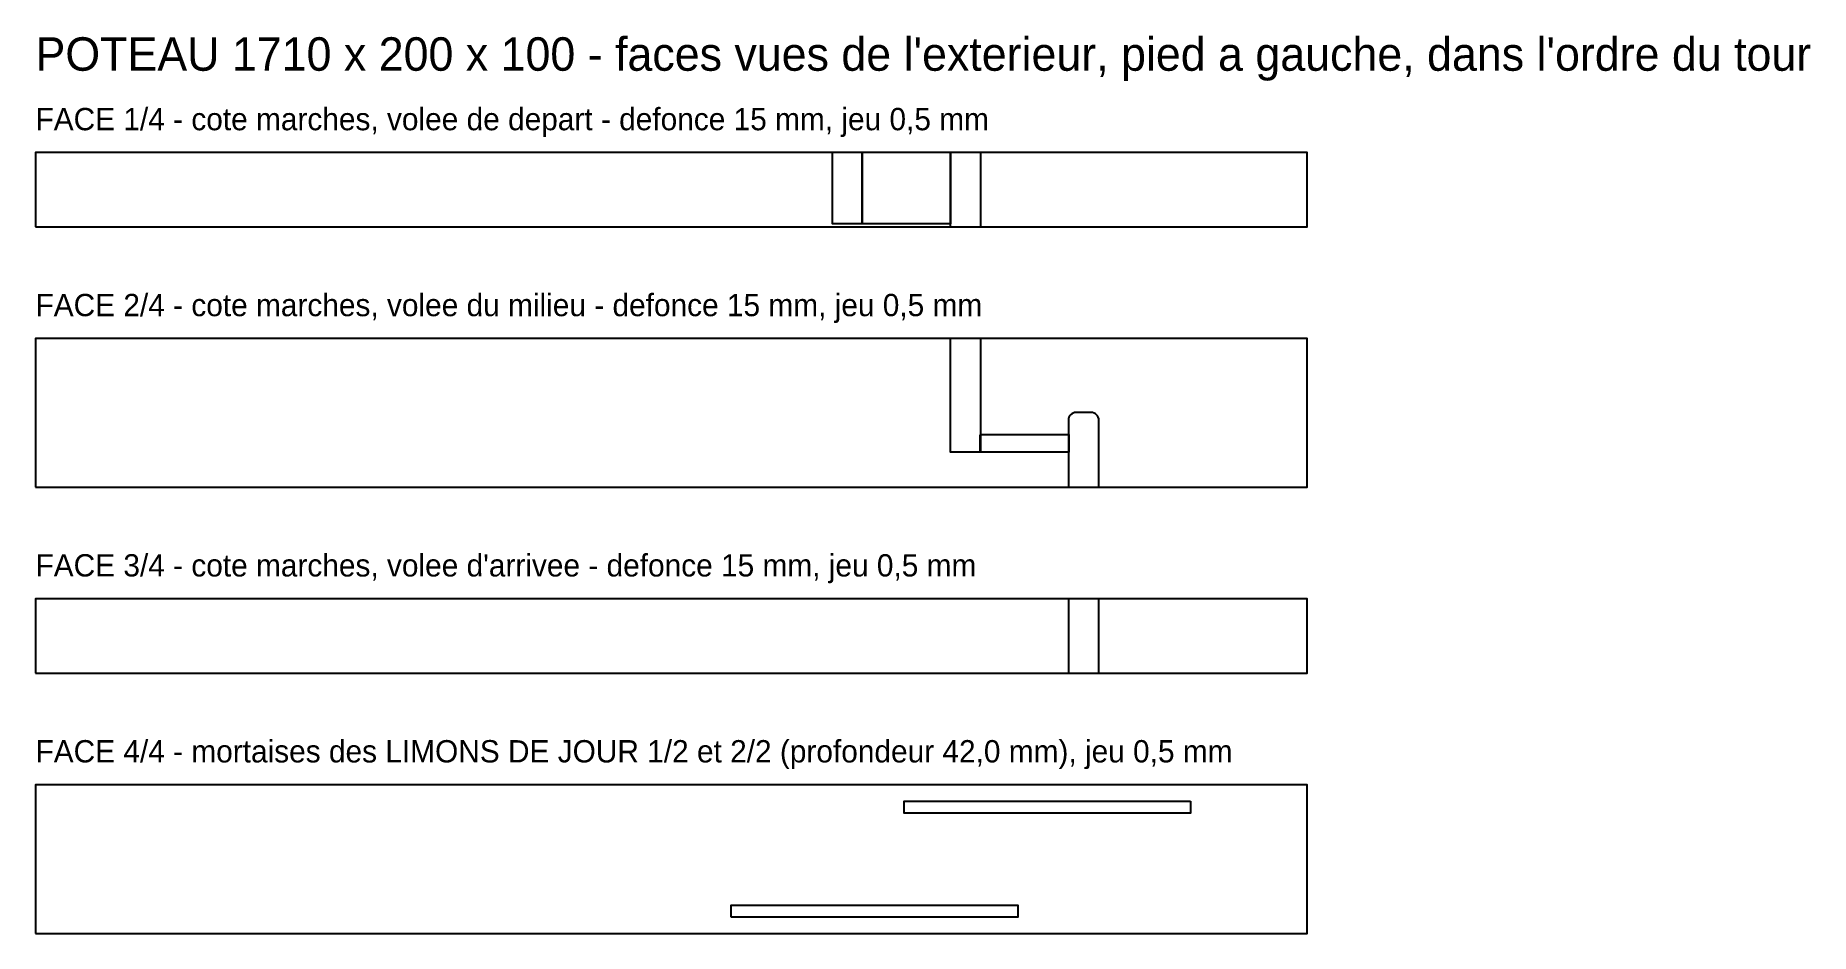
# Model space of a CAD drawing. Header units: millimetres. Extents: x 0 to 2387, y -950 to 257.
import ezdxf

# ---------------------------------------------------------------- set-up
doc = ezdxf.new("R2010")
doc.units = ezdxf.units.MM
for name, color, linetype in [('DECOUPE', 7, 'CONTINUOUS'), ('DEFONCE', 1, 'CONTINUOUS'), ('MORTAISE', 2, 'CONTINUOUS'), ('TEXTE', 3, 'CONTINUOUS')]:
    doc.layers.add(name, color=color, linetype=linetype)

msp = doc.modelspace()

# ---------------------------------------------------------------- linework, layer by layer
at = {"layer": 'DECOUPE'}
for points in [[(0, 0), (1710, 0), (1710, 100), (0, 100)], [(0, -350), (1710, -350), (1710, -150), (0, -150)], [(0, -600), (1710, -600), (1710, -500), (0, -500)], [(0, -950), (1710, -950), (1710, -750), (0, -750)]]:
    msp.add_lwpolyline(points, close=True, dxfattribs=at)
at = {"layer": 'DEFONCE'}
for points in [[(1071.265, 100), (1071.265, 4.609), (1112.265, 4.609), (1112.265, 100)], [(1111.265, 100), (1111.265, 4.609), (1231.088, 4.609), (1231.088, 100)], [(1230.088, 100), (1230.088, 0), (1271.088, 0), (1271.088, 100)], [(1230.088, -150), (1230.088, -302.5), (1271.088, -302.5), (1271.088, -150)], [(1270.088, -279.5), (1270.088, -302.5), (1389.912, -302.5), (1389.912, -279.5)], [(1388.912, -500), (1388.912, -600), (1429.912, -600), (1429.912, -500)]]:
    msp.add_lwpolyline(points, close=True, dxfattribs=at)
msp.add_lwpolyline([(1388.912, -350), (1429.912, -350), (1429.912, -260, 0.414214), (1419.412, -249.5), (1399.412, -249.5, 0.414214), (1388.912, -260)], format="xyb", close=True, dxfattribs=at)
at = {"layer": 'MORTAISE'}
for points in [[(1553.215, -772), (1553.215, -788), (1168.041, -788), (1168.041, -772)], [(935.608, -928), (935.608, -912), (1320.783, -912), (1320.783, -928)]]:
    msp.add_lwpolyline(points, close=True, dxfattribs=at)

# ---------------------------------------------------------------- texts
at = {"layer": 'TEXTE'}
for s, height, p in [("POTEAU 1710 x 200 x 100 - faces vues de l'exterieur, pied a gauche, dans l'ordre du tour", 45, (0, 210)), ('FACE 1/4 - cote marches, volee de depart - defonce 15 mm, jeu 0,5 mm', 30, (0, 130)), ('FACE 2/4 - cote marches, volee du milieu - defonce 15 mm, jeu 0,5 mm', 30, (0, -120)), ("FACE 3/4 - cote marches, volee d'arrivee - defonce 15 mm, jeu 0,5 mm", 30, (0, -470)), ('FACE 4/4 - mortaises des LIMONS DE JOUR 1/2 et 2/2 (profondeur 42,0 mm), jeu 0,5 mm', 30, (0, -720))]:
    msp.add_text(s, height=height, dxfattribs=at).set_placement(p)

doc.saveas('drawing.dxf')
